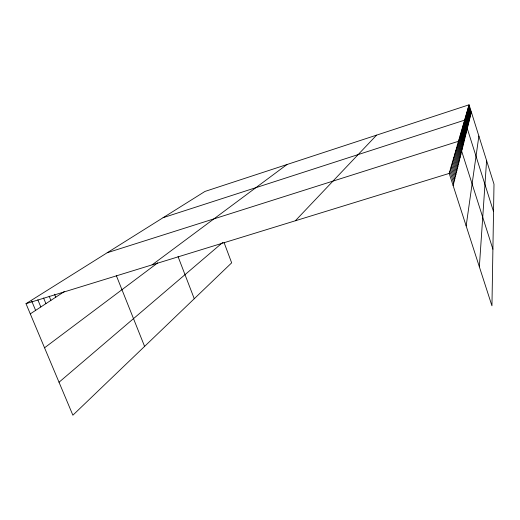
<?xml version="1.0" encoding="UTF-8"?>
<svg xmlns="http://www.w3.org/2000/svg" width="520" height="520" viewBox="0 0 520 520"><rect width="100%" height="100%" fill="white"/><g stroke="black" fill="none" stroke-linecap="round" stroke-linejoin="round"><path stroke-width="0.78" d="M479.349 266.799L486.59 160.589M466.154 225.914L478.881 136.058M453.128 185.562L471.322 112.008M469.06 104.799L494 184.171L491.946 305.832L449.209 173.414L469.06 104.799L204.958 191.438L26 303.673L72.878 415.2L231.66 262.847L224.003 242.372M295.328 220.779L376.603 135.129M59.027 382.239L222.716 242.469M44.544 347.796L157.749 262.847M152.133 264.849L286.969 164.535M30.284 313.872L64.532 291.447M163.091 217.692L464.62 120.14L493.538 211.608M107.211 252.739L458.51 141.271L492.901 249.178M26 303.673L449.209 173.414M37.849 299.839L40.827 306.969M31.694 301.015L35.614 310.382M43.57 297.993L45.916 303.635M54.535 294.209L55.77 297.187M49.16 296.186L50.895 300.372M116.305 275.529L144.586 346.398M178.055 256.607L194.259 298.733M449.846 171.223L453.713 183.216M453.843 157.398L457.373 168.402M453.317 159.224L456.892 170.365M452.771 161.102L456.391 172.374M452.218 163.026L455.884 174.434M451.646 164.996L455.357 176.547M451.061 167.018L454.825 178.711M450.457 169.091L454.272 180.934M458.088 142.727L461.26 152.678M457.659 144.209L460.87 154.271M457.216 145.73L460.466 155.903M456.768 147.284L460.057 157.566M456.307 148.87L459.635 159.269M455.839 150.495L459.199 161.012M455.357 152.159L458.763 162.792M454.863 153.862L458.309 164.619M454.363 155.61L457.847 166.491M462.696 126.783L465.491 135.59M462.358 127.972L465.173 136.858M462.007 129.181L464.854 138.157M461.65 130.41L464.529 139.484M461.286 131.671L464.191 140.829M460.915 132.958L463.853 142.207M460.531 134.27L463.502 143.618M460.148 135.609L463.151 145.054M459.751 136.981L462.787 146.523M459.342 138.379L462.416 148.024M458.933 139.809L462.033 149.552M467.129 111.456L469.553 119.151M466.869 112.359L469.32 120.114M466.609 113.269L469.072 121.095M466.336 114.198L468.825 122.09M466.063 115.141L468.579 123.103M465.784 116.109L468.319 124.137M465.504 117.085L468.059 125.19M465.212 118.085L467.799 126.263M464.919 119.099L467.526 127.348M464.315 121.192L466.973 129.597M464.003 122.272L466.687 130.748M463.684 123.364L466.394 131.924M463.365 124.481L466.102 133.12M463.034 125.619L465.797 134.342M468.832 105.586L471.113 112.853M468.598 106.385L470.899 113.705M468.364 107.192L470.685 114.576M468.124 108.017L470.47 115.46M467.883 108.856L470.243 116.363M467.636 109.707L470.022 117.273M467.389 110.578L469.788 118.203"/></g></svg>
